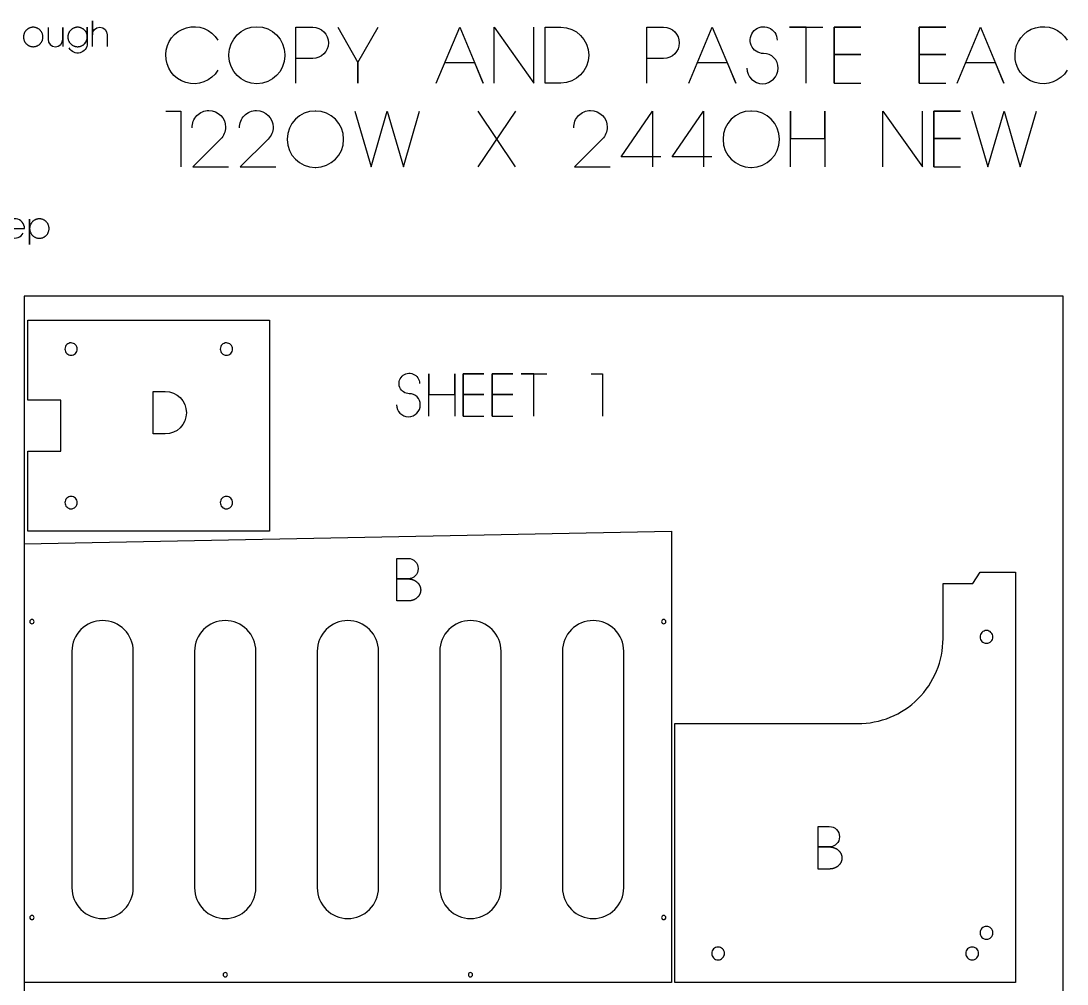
# Model space of a CAD drawing. Extents: x -841 to 6211, y -469 to 2808.
# Drawn here: x -4 to 1225, y 1632 to 2763 of the extents above; entities that cross this region are included whole.
import ezdxf

# ---------------------------------------------------------------- set-up
doc = ezdxf.new("R2010")
doc.units = 0
for name, color, linetype in [('DEFAULT_LAYER', 1, 'CONTINUOUS'), ('T5_LOGOLAYER_2', 18, 'CONTINUOUS'), ('T5_LOGOLAYER_20', 18, 'CONTINUOUS'), ('T5_LOGOLAYER_21', 18, 'CONTINUOUS'), ('VW_T4_LOGO_2LAYER_2', 18, 'CONTINUOUS')]:
    doc.layers.add(name, color=color, linetype=linetype)

msp = doc.modelspace()

# ---------------------------------------------------------------- linework, layer by layer
at = {"layer": 'DEFAULT_LAYER'}
msp.add_lwpolyline([(0, 2149), (760, 2164), (760, 1634), (0, 1634)], dxfattribs=at)
for points in [[(764, 1938), (978.6, 1938, 0.415437), (1079, 2038), (1079, 2102.5), (1114, 2102.4), (1122.7, 2116), (1164, 2116), (1164, 1634), (764, 1634)], [(9, 2060.3, 0.414214), (6.5, 2057.8, 0.414214), (9, 2055.3, 0.414214), (11.5, 2057.8, 0.414214)], [(56, 1745, 0.414214), (92, 1709, 0.414214), (128, 1745), (128, 2023, 0.414214), (92, 2059, 0.414214), (56, 2023)], [(200, 1745, 0.414214), (236, 1709, 0.414214), (272, 1745), (272, 2023, 0.414214), (236, 2059, 0.414214), (200, 2023)], [(344, 1745, 0.414214), (380, 1709, 0.414214), (416, 1745), (416, 2023, 0.414214), (380, 2059, 0.414214), (344, 2023)], [(488, 1745, 0.414214), (524, 1709, 0.414214), (560, 1745), (560, 2023, 0.414214), (524, 2059, 0.414214), (488, 2023)], [(632, 1745, 0.414214), (668, 1709, 0.414214), (704, 1745), (704, 2023, 0.414214), (668, 2059, 0.414214), (632, 2023)], [(751, 2060.3, 0.414214), (748.5, 2057.8, 0.414214), (751, 2055.3, 0.414214), (753.5, 2057.8, 0.414214)], [(1130, 2047.3, 0.414214), (1122.5, 2039.8, 0.414214), (1130, 2032.3, 0.414214), (1137.5, 2039.8, 0.414214)], [(9, 1712.7, 0.414214), (6.5, 1710.2, 0.414214), (9, 1707.7, 0.414214), (11.5, 1710.2, 0.414214)], [(751, 1712.7, 0.414214), (748.5, 1710.2, 0.414214), (751, 1707.7, 0.414214), (753.5, 1710.2, 0.414214)], [(1130, 1699.7, 0.414214), (1122.5, 1692.2, 0.414214), (1130, 1684.7, 0.414214), (1137.5, 1692.2, 0.414214)], [(814.8, 1675.5, 0.414214), (807.3, 1668, 0.414214), (814.8, 1660.5, 0.414214), (822.3, 1668, 0.414214)], [(1113.2, 1675.5, 0.414214), (1105.7, 1668, 0.414214), (1113.2, 1660.5, 0.414214), (1120.7, 1668, 0.414214)], [(236, 1645.5, 0.414214), (233.5, 1643, 0.414214), (236, 1640.5, 0.414214), (238.5, 1643, 0.414214)], [(524, 1645.5, 0.414214), (521.5, 1643, 0.414214), (524, 1640.5, 0.414214), (526.5, 1643, 0.414214)]]:
    msp.add_lwpolyline(points, format="xyb", close=True, dxfattribs=at)
at = {"layer": 'T5_LOGOLAYER_2'}
for points in [[(10.5, 2733.1), (11, 2733.1), (11.6, 2733.2), (12.2, 2733.2), (12.7, 2733.3), (13.3, 2733.5), (13.8, 2733.6), (14.4, 2733.8), (14.9, 2734), (15.4, 2734.2), (15.9, 2734.5), (16.4, 2734.8), (16.8, 2735.1), (17.3, 2735.4), (17.7, 2735.7), (18.1, 2736.1), (18.5, 2736.5), (18.9, 2736.8), (19.2, 2737.3), (19.6, 2737.7), (19.9, 2738.1), (20.2, 2738.6), (20.5, 2739.1), (20.7, 2739.6), (21, 2740.1), (21.2, 2740.6), (21.3, 2741.1), (21.5, 2741.7), (21.6, 2742.2), (21.7, 2742.8), (21.8, 2743.3), (21.8, 2743.9), (21.9, 2744.5), (21.8, 2745.1), (21.8, 2745.7), (21.7, 2746.2), (21.6, 2746.8), (21.5, 2747.4), (21.3, 2747.9), (21.2, 2748.4), (21, 2748.9), (20.7, 2749.5), (20.5, 2749.9), (20.2, 2750.4), (19.9, 2750.9), (19.6, 2751.3), (19.2, 2751.8), (18.9, 2752.2), (18.5, 2752.6), (18.1, 2753), (17.7, 2753.3), (17.3, 2753.6), (16.8, 2754), (16.4, 2754.3), (15.9, 2754.5), (15.4, 2754.8), (14.9, 2755), (14.4, 2755.2), (13.8, 2755.4), (13.3, 2755.6), (12.7, 2755.7), (12.2, 2755.8), (11.6, 2755.9), (11, 2755.9), (10.5, 2755.9), (9.9, 2755.9), (9.3, 2755.9), (8.7, 2755.8), (8.2, 2755.7), (7.6, 2755.6), (7.1, 2755.4), (6.5, 2755.2), (6, 2755), (5.5, 2754.8), (5, 2754.5), (4.5, 2754.3), (4.1, 2754), (3.6, 2753.6), (3.2, 2753.3), (2.8, 2753), (2.4, 2752.6), (2, 2752.2), (1.7, 2751.8), (1.3, 2751.3), (1, 2750.9), (0.7, 2750.4), (0.4, 2749.9), (0.2, 2749.5), (-0.1, 2748.9), (-0.3, 2748.4), (-0.4, 2747.9), (-0.6, 2747.4), (-0.7, 2746.8), (-0.8, 2746.2), (-0.9, 2745.7), (-0.9, 2745.1), (-0.9, 2744.5), (-0.9, 2743.9), (-0.9, 2743.3), (-0.8, 2742.8), (-0.7, 2742.2), (-0.6, 2741.7), (-0.4, 2741.1), (-0.3, 2740.6), (-0.1, 2740.1), (0.2, 2739.6), (0.4, 2739.1), (0.7, 2738.6), (1, 2738.1), (1.3, 2737.7), (1.7, 2737.3), (2, 2736.8), (2.4, 2736.5), (2.8, 2736.1), (3.2, 2735.7), (3.6, 2735.4), (4.1, 2735.1), (4.5, 2734.8), (5, 2734.5), (5.5, 2734.2), (6, 2734), (6.5, 2733.8), (7.1, 2733.6), (7.6, 2733.5), (8.2, 2733.3), (8.7, 2733.2), (9.3, 2733.2), (9.9, 2733.1)], [(62.6, 2733.1), (63.2, 2733.1), (63.8, 2733.2), (64.3, 2733.2), (64.9, 2733.3), (65.5, 2733.5), (66, 2733.6), (66.5, 2733.8), (67, 2734), (67.6, 2734.2), (68, 2734.5), (68.5, 2734.8), (69, 2735.1), (69.4, 2735.4), (69.9, 2735.7), (70.3, 2736.1), (70.7, 2736.5), (71.1, 2736.8), (71.4, 2737.3), (71.7, 2737.7), (72.1, 2738.1), (72.4, 2738.6), (72.6, 2739.1), (72.9, 2739.6), (73.1, 2740.1), (73.3, 2740.6), (73.5, 2741.1), (73.7, 2741.7), (73.8, 2742.2), (73.9, 2742.8), (74, 2743.3), (74, 2743.9), (74, 2744.5), (74, 2745.1), (74, 2745.7), (73.9, 2746.2), (73.8, 2746.8), (73.7, 2747.4), (73.5, 2747.9), (73.3, 2748.4), (73.1, 2748.9), (72.9, 2749.5), (72.6, 2749.9), (72.4, 2750.4), (72.1, 2750.9), (71.7, 2751.3), (71.4, 2751.8), (71.1, 2752.2), (70.7, 2752.6), (70.3, 2753), (69.9, 2753.3), (69.4, 2753.6), (69, 2754), (68.5, 2754.3), (68, 2754.5), (67.6, 2754.8), (67, 2755), (66.5, 2755.2), (66, 2755.4), (65.5, 2755.6), (64.9, 2755.7), (64.3, 2755.8), (63.8, 2755.9), (63.2, 2755.9), (62.6, 2755.9), (62, 2755.9), (61.4, 2755.9), (60.9, 2755.8), (60.3, 2755.7), (59.8, 2755.6), (59.2, 2755.4), (58.7, 2755.2), (58.2, 2755), (57.7, 2754.8), (57.2, 2754.5), (56.7, 2754.3), (56.2, 2754), (55.8, 2753.6), (55.4, 2753.3), (54.9, 2753), (54.6, 2752.6), (54.2, 2752.2), (53.8, 2751.8), (53.5, 2751.3), (53.2, 2750.9), (52.9, 2750.4), (52.6, 2749.9), (52.3, 2749.5), (52.1, 2748.9), (51.9, 2748.4), (51.7, 2747.9), (51.6, 2747.4), (51.4, 2746.8), (51.3, 2746.2), (51.3, 2745.7), (51.2, 2745.1), (51.2, 2744.5), (51.2, 2743.9), (51.3, 2743.3), (51.3, 2742.8), (51.4, 2742.2), (51.6, 2741.7), (51.7, 2741.1), (51.9, 2740.6), (52.1, 2740.1), (52.3, 2739.6), (52.6, 2739.1), (52.9, 2738.6), (53.2, 2738.1), (53.5, 2737.7), (53.8, 2737.3), (54.2, 2736.8), (54.6, 2736.5), (54.9, 2736.1), (55.4, 2735.7), (55.8, 2735.4), (56.2, 2735.1), (56.7, 2734.8), (57.2, 2734.5), (57.7, 2734.2), (58.2, 2734), (58.7, 2733.8), (59.2, 2733.6), (59.8, 2733.5), (60.3, 2733.3), (60.9, 2733.2), (61.4, 2733.2), (62, 2733.1)], [(6.3, 2508.4), (6.3, 2530.6), (6.3, 2519.5), (6.3, 2518.9), (6.4, 2518.3), (6.5, 2517.8), (6.6, 2517.2), (6.7, 2516.7), (6.8, 2516.1), (7, 2515.6), (7.2, 2515.1), (7.5, 2514.6), (7.7, 2514.1), (8, 2513.6), (8.3, 2513.1), (8.6, 2512.7), (8.9, 2512.3), (9.3, 2511.8), (9.7, 2511.5), (10.1, 2511.1), (10.5, 2510.7), (10.9, 2510.4), (11.4, 2510.1), (11.8, 2509.8), (12.3, 2509.5), (12.8, 2509.2), (13.3, 2509), (13.8, 2508.8), (14.3, 2508.6), (14.9, 2508.5), (15.4, 2508.3), (16, 2508.2), (16.6, 2508.2), (17.1, 2508.1), (17.7, 2508.1), (18.3, 2508.1), (18.9, 2508.2), (19.5, 2508.2), (20, 2508.3), (20.6, 2508.5), (21.1, 2508.6), (21.7, 2508.8), (22.2, 2509), (22.7, 2509.2), (23.2, 2509.5), (23.6, 2509.8), (24.1, 2510.1), (24.6, 2510.4), (25, 2510.7), (25.4, 2511.1), (25.8, 2511.5), (26.2, 2511.8), (26.5, 2512.3), (26.9, 2512.7), (27.2, 2513.1), (27.5, 2513.6), (27.8, 2514.1), (28, 2514.6), (28.2, 2515.1), (28.4, 2515.6), (28.6, 2516.1), (28.8, 2516.7), (28.9, 2517.2), (29, 2517.8), (29.1, 2518.3), (29.1, 2518.9), (29.1, 2519.5), (29.1, 2520.1), (29.1, 2520.7), (29, 2521.2), (28.9, 2521.8), (28.8, 2522.4), (28.6, 2522.9), (28.4, 2523.4), (28.2, 2523.9), (28, 2524.5), (27.8, 2524.9), (27.5, 2525.4), (27.2, 2525.9), (26.9, 2526.3), (26.5, 2526.8), (26.2, 2527.2), (25.8, 2527.6), (25.4, 2528), (25, 2528.3), (24.6, 2528.6), (24.1, 2529), (23.6, 2529.3), (23.2, 2529.5), (22.7, 2529.8), (22.2, 2530), (21.7, 2530.2), (21.1, 2530.4), (20.6, 2530.6), (20, 2530.7), (19.5, 2530.8), (18.9, 2530.9), (18.3, 2530.9), (17.7, 2530.9), (17.1, 2530.9), (16.6, 2530.9), (16, 2530.8), (15.4, 2530.7), (14.9, 2530.6), (14.3, 2530.4), (13.8, 2530.2), (13.3, 2530), (12.8, 2529.8), (12.3, 2529.5), (11.8, 2529.3), (11.4, 2529), (10.9, 2528.6), (10.5, 2528.3), (10.1, 2528), (9.7, 2527.6), (9.3, 2527.2), (8.9, 2526.8), (8.6, 2526.3), (8.3, 2525.9), (8, 2525.4), (7.7, 2524.9), (7.5, 2524.5), (7.2, 2523.9), (7, 2523.4), (6.8, 2522.9), (6.7, 2522.4), (6.6, 2521.8), (6.5, 2521.2), (6.4, 2520.7), (6.3, 2520.1), (6.3, 2519.5), (6.3, 2500.6)]]:
    msp.add_lwpolyline(points, close=True, dxfattribs=at)
for points in [[(27.9, 2755.6), (27.9, 2741.8, 1), (45.3, 2741.8), (45.3, 2755.6), (45.3, 2733.4)], [(62.6, 2733.1, 0.421631), (74, 2744.8), (74, 2755.9), (74, 2737, -0.782349), (52.7, 2731.6)], [(80, 2733.4), (80, 2763.4), (80, 2747.2, -1), (97.4, 2747.2), (97.4, 2733.4)], [(-21.9, 2519.5), (0.3, 2519.5, 0.90232), (-22.1, 2522.3, 0.862347), (-1.2, 2514.1)]]:
    msp.add_lwpolyline(points, format="xyb", dxfattribs=at)
at = {"layer": 'T5_LOGOLAYER_20'}
for points in [[(0, 0), (1220, 0), (1220, 2440), (0, 2440)], [(4.1, 2258), (43, 2258), (43, 2318), (4.2, 2318), (4.1, 2412), (288.1, 2412), (288.1, 2164), (4.1, 2164)]]:
    msp.add_lwpolyline(points, close=True, dxfattribs=at)
for points in [[(47.7, 2378, 0.414214), (55, 2370.8, 0.414214), (62.2, 2378, 0.414214), (55, 2385.2, 0.414214)], [(230.1, 2378, 0.414214), (237.4, 2370.8, 0.414214), (244.6, 2378, 0.414214), (237.4, 2385.2, 0.414214)], [(47.7, 2197.6, 0.414214), (55, 2190.3, 0.414214), (62.2, 2197.6, 0.414214), (55, 2204.8, 0.414214)], [(230.1, 2197.6, 0.414214), (237.4, 2190.3, 0.414214), (244.6, 2197.6, 0.414214), (237.4, 2204.8, 0.414214)]]:
    msp.add_lwpolyline(points, format="xyb", close=True, dxfattribs=at)
at = {"layer": 'T5_LOGOLAYER_21'}
for points in [[(227.3, 2705.5, -0.77786), (166.3, 2723.8, -0.756443), (227.3, 2740.9)], [(319.1, 2690.4), (319.1, 2756), (338.8, 2756, -1), (338.8, 2719.2), (319.1, 2719.2)], [(731.2, 2690.4), (731.2, 2756), (750.8, 2756, -1), (750.8, 2719.2), (731.2, 2719.2)], [(848.6, 2708.1, 1), (885.4, 2708.1, 0.415385), (868.3, 2725.1, -0.668438), (857.2, 2752, -0.668438), (884.1, 2740.9)], [(1224.7, 2705.5, -0.77786), (1163.6, 2723.8, -0.756443), (1224.7, 2740.9)], [(197.2, 2637.9, -0.423868), (216.8, 2658.2, -0.413911), (236.5, 2638.5, -0.194637), (230.6, 2624.7), (197.8, 2591.9), (239.8, 2591.9)], [(252.9, 2637.9, -0.423868), (272.6, 2658.2, -0.413911), (292.3, 2638.5, -0.194637), (286.4, 2624.7), (253.6, 2591.9), (295.6, 2591.9)], [(645.4, 2637.9, -0.423868), (665.1, 2658.2, -0.413911), (684.7, 2638.5, -0.194637), (678.8, 2624.7), (646, 2591.9), (688, 2591.9)]]:
    msp.add_lwpolyline(points, format="xyb", dxfattribs=at)
for points in [[(306, 2722.5, -1), (240.3, 2722.5), (240.3, 2723.8, -1), (306, 2723.8)], [(611.8, 2690.4), (611.8, 2756), (630.1, 2756, -1), (630.1, 2690.4)], [(341.5, 2591.3), (342.2, 2591.3, 0.413333), (375, 2624.1), (375, 2624.7, 0.413333), (342.2, 2657.5), (341.5, 2657.5, 0.413333), (308.7, 2624.7), (308.7, 2624.1, 0.413333)], [(853.4, 2591.3), (854.1, 2591.3, 0.413333), (886.9, 2624.1), (886.9, 2624.7, 0.413333), (854.1, 2657.5), (853.4, 2657.5, 0.413333), (820.6, 2624.7), (820.6, 2624.1, 0.413333)]]:
    msp.add_lwpolyline(points, format="xyb", close=True, dxfattribs=at)
for points in [[(368.3, 2756), (391.9, 2714.6), (391.9, 2690.4), (391.9, 2714.6), (415.6, 2756)], [(483.8, 2690.4), (511.4, 2756), (538.9, 2690.4), (529.1, 2714), (494.3, 2714)], [(552, 2690.4), (552, 2756), (598.6, 2690.4), (598.6, 2756)], [(780.4, 2690.4), (807.9, 2756), (835.5, 2690.4), (825.7, 2714), (790.9, 2714)], [(918.2, 2690.4), (918.2, 2756), (898.5, 2756), (937.9, 2756)], [(951, 2690.4), (951, 2756), (982.5, 2756), (951, 2756), (951, 2723.8), (982.5, 2723.8), (951, 2723.8), (951, 2690.4), (982.5, 2690.4)], [(1050.8, 2690.4), (1050.8, 2756), (1082.2, 2756), (1050.8, 2756), (1050.8, 2723.8), (1082.2, 2723.8), (1050.8, 2723.8), (1050.8, 2690.4), (1082.2, 2690.4)], [(1095.4, 2690.4), (1122.9, 2756), (1150.5, 2690.4), (1140.7, 2714), (1105.9, 2714)], [(166.3, 2657.5), (184, 2657.5), (184, 2591.9)], [(388.1, 2657.5), (407.2, 2591.9), (426.2, 2657.5), (445.2, 2591.9), (464.2, 2657.5)], [(532.5, 2657.5), (576.5, 2591.9)], [(533.1, 2591.9), (577.1, 2657.5)], [(747.7, 2603.7), (701.1, 2603.7), (737.9, 2657.5), (737.9, 2591.9)], [(807.5, 2603.7), (760.9, 2603.7), (797.6, 2657.5), (797.6, 2591.9)], [(900, 2591.9), (900, 2657.5), (900, 2625.4), (940, 2625.4), (940, 2657.5), (940, 2591.9)], [(1008.3, 2591.9), (1008.3, 2657.5), (1054.9, 2591.9), (1054.9, 2657.5)], [(1068, 2591.9), (1068, 2657.5), (1099.5, 2657.5), (1068, 2657.5), (1068, 2625.4), (1099.5, 2625.4), (1068, 2625.4), (1068, 2591.9), (1099.5, 2591.9)], [(1112.6, 2657.5), (1131.6, 2591.9), (1150.7, 2657.5), (1169.7, 2591.9), (1188.7, 2657.5)]]:
    msp.add_lwpolyline(points, dxfattribs=at)
at = {"layer": 'VW_T4_LOGO_2LAYER_2'}
msp.add_lwpolyline([(437.1, 2312.5, 1), (465.1, 2312.5, 0.415385), (452.1, 2325.5, -0.668438), (443.6, 2346, -0.668438), (464.1, 2337.5)], format="xyb", dxfattribs=at)
for points in [[(475.1, 2299), (475.1, 2349), (475.1, 2324.5), (505.6, 2324.5), (505.6, 2349), (505.6, 2299)], [(515.6, 2299), (515.6, 2349), (539.6, 2349), (515.6, 2349), (515.6, 2324.5), (539.6, 2324.5), (515.6, 2324.5), (515.6, 2299), (539.6, 2299)], [(549.6, 2299), (549.6, 2349), (573.6, 2349), (549.6, 2349), (549.6, 2324.5), (573.6, 2324.5), (549.6, 2324.5), (549.6, 2299), (573.6, 2299)], [(598.6, 2299), (598.6, 2349), (583.6, 2349), (613.6, 2349)], [(665.6, 2349), (679.1, 2349), (679.1, 2299)]]:
    msp.add_lwpolyline(points, dxfattribs=at)
for points in [[(151.4, 2278.2), (151.4, 2328.2), (165.4, 2328.2, -1), (165.4, 2278.2)], [(437.6, 2082), (437.6, 2132), (450.6, 2132, -1), (450.6, 2108), (437.6, 2108), (450.6, 2108), (451, 2108), (451.4, 2108), (451.8, 2107.9), (452.2, 2107.9), (452.5, 2107.9), (452.9, 2107.8), (453.3, 2107.8), (453.7, 2107.7), (454, 2107.6), (454.4, 2107.6), (454.7, 2107.5), (455.1, 2107.4), (455.4, 2107.3), (455.8, 2107.2), (456.1, 2107.1), (456.5, 2106.9), (456.8, 2106.8), (457.1, 2106.7), (457.4, 2106.5), (457.8, 2106.4), (458.1, 2106.2), (458.4, 2106.1), (458.7, 2105.9), (459, 2105.7), (459.3, 2105.6), (459.6, 2105.4), (459.9, 2105.2), (460.1, 2105), (460.4, 2104.8), (460.7, 2104.6), (461, 2104.4), (461.2, 2104.2), (461.5, 2103.9), (461.7, 2103.7), (461.9, 2103.5), (462.2, 2103.2), (462.4, 2103), (462.6, 2102.7), (462.8, 2102.5), (463, 2102.2), (463.2, 2102), (463.4, 2101.7), (463.6, 2101.4), (463.8, 2101.2), (463.9, 2100.9), (464.1, 2100.6), (464.3, 2100.3), (464.4, 2100), (464.5, 2099.7), (464.7, 2099.4), (464.8, 2099.1), (464.9, 2098.8), (465, 2098.5), (465.1, 2098.2), (465.2, 2097.9), (465.3, 2097.6), (465.3, 2097.3), (465.4, 2096.9), (465.5, 2096.6), (465.5, 2096.3), (465.5, 2096), (465.6, 2095.6), (465.6, 2095.3), (465.6, 2095), (465.6, 2094.6), (465.6, 2094.3), (465.5, 2094), (465.5, 2093.6), (465.5, 2093.3), (465.4, 2093), (465.3, 2092.7), (465.3, 2092.3), (465.2, 2092), (465.1, 2091.7), (465, 2091.4), (464.9, 2091.1), (464.8, 2090.8), (464.7, 2090.5), (464.5, 2090.2), (464.4, 2089.9), (464.3, 2089.6), (464.1, 2089.3), (463.9, 2089), (463.8, 2088.8), (463.6, 2088.5), (463.4, 2088.2), (463.2, 2088), (463, 2087.7), (462.8, 2087.4), (462.6, 2087.2), (462.4, 2086.9), (462.2, 2086.7), (461.9, 2086.5), (461.7, 2086.2), (461.5, 2086), (461.2, 2085.8), (461, 2085.6), (460.7, 2085.3), (460.4, 2085.1), (460.1, 2084.9), (459.9, 2084.7), (459.6, 2084.5), (459.3, 2084.4), (459, 2084.2), (458.7, 2084), (458.4, 2083.8), (458.1, 2083.7), (457.8, 2083.5), (457.4, 2083.4), (457.1, 2083.2), (456.8, 2083.1), (456.5, 2083), (456.1, 2082.9), (455.8, 2082.8), (455.4, 2082.7), (455.1, 2082.6), (454.7, 2082.5), (454.4, 2082.4), (454, 2082.3), (453.7, 2082.2), (453.3, 2082.2), (452.9, 2082.1), (452.5, 2082.1), (452.2, 2082), (451.8, 2082), (451.4, 2082), (451, 2082), (450.6, 2082)], [(932.4, 1767.1), (932.4, 1817.1), (945.4, 1817.1, -1), (945.4, 1793.1), (932.4, 1793.1), (945.4, 1793.1), (945.8, 1793.1), (946.2, 1793.1), (946.5, 1793.1), (946.9, 1793.1), (947.3, 1793), (947.7, 1793), (948, 1792.9), (948.4, 1792.9), (948.8, 1792.8), (949.1, 1792.7), (949.5, 1792.6), (949.8, 1792.5), (950.2, 1792.4), (950.5, 1792.3), (950.9, 1792.2), (951.2, 1792.1), (951.5, 1792), (951.9, 1791.8), (952.2, 1791.7), (952.5, 1791.6), (952.8, 1791.4), (953.1, 1791.2), (953.4, 1791.1), (953.7, 1790.9), (954, 1790.7), (954.3, 1790.5), (954.6, 1790.4), (954.9, 1790.2), (955.2, 1790), (955.4, 1789.8), (955.7, 1789.5), (955.9, 1789.3), (956.2, 1789.1), (956.4, 1788.9), (956.7, 1788.6), (956.9, 1788.4), (957.1, 1788.2), (957.4, 1787.9), (957.6, 1787.7), (957.8, 1787.4), (958, 1787.1), (958.2, 1786.9), (958.3, 1786.6), (958.5, 1786.3), (958.7, 1786), (958.9, 1785.8), (959, 1785.5), (959.1, 1785.2), (959.3, 1784.9), (959.4, 1784.6), (959.5, 1784.3), (959.7, 1784), (959.8, 1783.7), (959.9, 1783.4), (959.9, 1783.1), (960, 1782.8), (960.1, 1782.4), (960.2, 1782.1), (960.2, 1781.8), (960.2, 1781.5), (960.3, 1781.1), (960.3, 1780.8), (960.3, 1780.5), (960.3, 1780.1), (960.3, 1779.8), (960.3, 1779.5), (960.3, 1779.1), (960.2, 1778.8), (960.2, 1778.5), (960.2, 1778.2), (960.1, 1777.8), (960, 1777.5), (959.9, 1777.2), (959.9, 1776.9), (959.8, 1776.6), (959.7, 1776.3), (959.5, 1776), (959.4, 1775.7), (959.3, 1775.4), (959.1, 1775.1), (959, 1774.8), (958.9, 1774.5), (958.7, 1774.2), (958.5, 1773.9), (958.3, 1773.7), (958.2, 1773.4), (958, 1773.1), (957.8, 1772.9), (957.6, 1772.6), (957.4, 1772.4), (957.1, 1772.1), (956.9, 1771.9), (956.7, 1771.6), (956.4, 1771.4), (956.2, 1771.2), (955.9, 1770.9), (955.7, 1770.7), (955.4, 1770.5), (955.2, 1770.3), (954.9, 1770.1), (954.6, 1769.9), (954.3, 1769.7), (954, 1769.5), (953.7, 1769.4), (953.4, 1769.2), (953.1, 1769), (952.8, 1768.9), (952.5, 1768.7), (952.2, 1768.6), (951.9, 1768.4), (951.5, 1768.3), (951.2, 1768.2), (950.9, 1768), (950.5, 1767.9), (950.2, 1767.8), (949.8, 1767.7), (949.5, 1767.6), (949.1, 1767.5), (948.8, 1767.5), (948.4, 1767.4), (948, 1767.3), (947.7, 1767.3), (947.3, 1767.2), (946.9, 1767.2), (946.5, 1767.2), (946.2, 1767.1), (945.8, 1767.1), (945.4, 1767.1)]]:
    msp.add_lwpolyline(points, format="xyb", close=True, dxfattribs=at)

doc.saveas('drawing.dxf')
